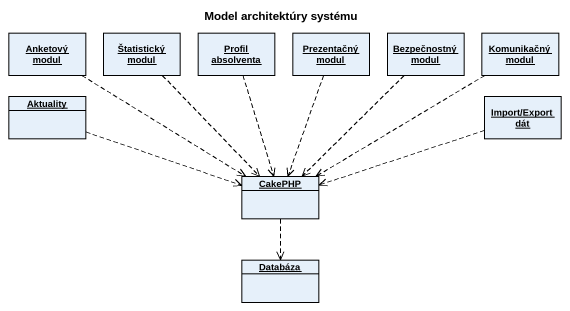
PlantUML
@startuml
title Model architektúry systému
hide circle
hide empty members
object "Anketový modul" as Anketový_modul
object "Štatistický modul" as Štatistický_modul
object "Profil absolventa" as Profil_absolventa
object "Prezentačný modul" as Prezentačný_modul
object "Bezpečnostný modul" as Bezpečnostný_modul
object "Komunikačný modul" as Komunikačný_modul
object Aktuality
object "Import/Export dát" as Import_Export_dát
object CakePHP
object Databáza
Anketový_modul ..> CakePHP
Štatistický_modul ..> CakePHP
Profil_absolventa ..> CakePHP
Prezentačný_modul ..> CakePHP
Bezpečnostný_modul ..> CakePHP
Komunikačný_modul .left.> CakePHP
Aktuality .right.> CakePHP
Import_Export_dát .left.> CakePHP
CakePHP ..> Databáza
@enduml
